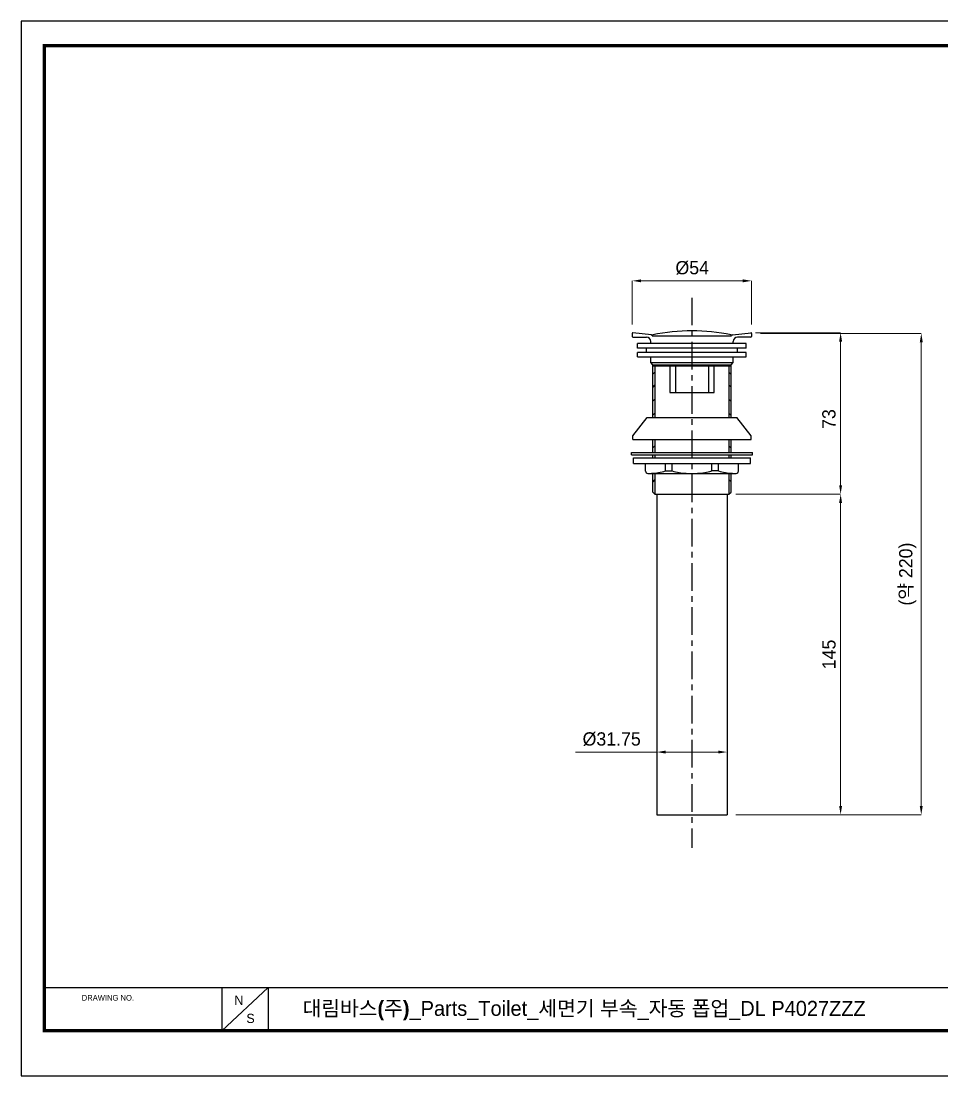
# Model space of a CAD drawing. Extents: x 0 to 651, y 0 to 477.
# Drawn here: x 0 to 416.6, y 0 to 477 of the extents above; entities that cross this region are included whole.
import ezdxf

# ---------------------------------------------------------------- set-up
doc = ezdxf.new("R2010")
doc.units = 0
doc.header["$LTSCALE"] = 10
doc.header["$MEASUREMENT"] = 0
doc.header["$PDMODE"] = 3
doc.header["$PDSIZE"] = -10
doc.linetypes.add('CENTER', pattern=[2, 1.25, -0.25, 0.25, -0.25])
doc.layers.get('0').update_dxf_attribs({"linetype": 'CONTINUOUS'})
doc.layers.get('DEFPOINTS').update_dxf_attribs({"linetype": 'CONTINUOUS'})
doc.layers.add('1', color=7, linetype='CONTINUOUS')
doc.styles.add('Daelim Dimension', font='')
doc.styles.get('Daelim Dimension').set_extended_font_data('나눔고딕')
doc.dimstyles.new('DEFAULT', dxfattribs={"dimscale": 2, "dimtxt": 2, "dimasz": 2, "dimexe": 0, "dimexo": 2, "dimgap": 1, "dimtad": 1, "dimdec": 0, "dimzin": 9, "dimdsep": 46, "dimtxsty": 'Daelim Dimension', "dimcen": 0.5, "dimclrd": 5, "dimclre": 5, "dimclrt": 256, "dimadec": 1, "dimazin": 0, "dimtfac": 1, "dimtdec": 0, "dimtix": 1, "dimtmove": 0, "dimatfit": 3, "dimfxl": 1, "dimtolj": 1, "dimtzin": 1, "dimlwd": 9, "dimlwe": 9, "dimarcsym": 0})

# ---------------------------------------------------------------- blocks, each defined once
blk = doc.blocks.new('*D2')
at = {"color": 5, "lineweight": 9, "ltscale": 0.5, "transparency": 16777216}
for p, q in [((332.34, 336.08), (370.79, 336.08)), ((370.79, 267.08), (370.79, 332.08)), ((324.27, 263.08), (370.79, 263.08))]:
    blk.add_line(p, q, dxfattribs=at)
at = {"color": 5, "ltscale": 0.5, "transparency": 16777216}
for points in [[(370.12, 332.08), (371.45, 332.08), (370.79, 336.08)], [(370.12, 267.08), (371.45, 267.08), (370.79, 263.08)]]:
    blk.add_solid(points, dxfattribs=at)
at = {"layer": 'DEFPOINTS', "color": 0, "ltscale": 0.5, "transparency": 16777216}
for p in [(328.34, 336.08), (370.79, 336.08), (320.27, 263.08)]:
    blk.add_point(p, dxfattribs=at)
at = {"color": 7, "ltscale": 0.5, "transparency": 16777216, "insert": (365.52, 297.04), "char_height": 6, "attachment_point": 5, "rotation": 90, "style": 'Daelim Dimension'}
blk.add_mtext('\\A1;73', dxfattribs=at)
blk = doc.blocks.new('*D1')
at = {"color": 5, "lineweight": 9, "ltscale": 0.5, "transparency": 16777216}
for p, q in [((276.52, 339.78), (276.52, 359.54)), ((280.52, 359.54), (326.52, 359.54)), ((330.52, 339.78), (330.52, 359.54))]:
    blk.add_line(p, q, dxfattribs=at)
at = {"color": 5, "ltscale": 0.5, "transparency": 16777216}
for points in [[(280.52, 360.21), (280.52, 358.88), (276.52, 359.54)], [(326.52, 360.21), (326.52, 358.88), (330.52, 359.54)]]:
    blk.add_solid(points, dxfattribs=at)
at = {"layer": 'DEFPOINTS', "color": 0, "ltscale": 0.5, "transparency": 16777216}
for p in [(330.52, 359.54), (276.52, 335.78), (330.52, 335.78)]:
    blk.add_point(p, dxfattribs=at)
at = {"color": 7, "ltscale": 0.5, "transparency": 16777216, "insert": (303.65, 365.38), "char_height": 6, "attachment_point": 5, "style": 'Daelim Dimension'}
blk.add_mtext('\\A1;%%C54', dxfattribs=at)
blk = doc.blocks.new('*D0')
at = {"color": 5, "lineweight": 9, "ltscale": 0.5, "transparency": 16777216}
for p, q in [((287.64, 150.44), (287.64, 146.44)), ((319.39, 150.44), (319.39, 146.44)), ((287.64, 146.44), (250.77, 146.44)), ((315.39, 146.44), (291.64, 146.44))]:
    blk.add_line(p, q, dxfattribs=at)
at = {"color": 5, "ltscale": 0.5, "transparency": 16777216}
for points in [[(291.64, 147.11), (291.64, 145.78), (287.64, 146.44)], [(315.39, 147.11), (315.39, 145.78), (319.39, 146.44)]]:
    blk.add_solid(points, dxfattribs=at)
at = {"layer": 'DEFPOINTS', "color": 0, "ltscale": 0.5, "transparency": 16777216}
for p in [(287.64, 146.44), (319.39, 146.44), (319.39, 146.44)]:
    blk.add_point(p, dxfattribs=at)
at = {"color": 7, "ltscale": 0.5, "transparency": 16777216, "insert": (267.21, 152.27), "char_height": 6, "attachment_point": 5, "style": 'Daelim Dimension'}
blk.add_mtext('\\A1;%%C31.75', dxfattribs=at)
blk = doc.blocks.new('*D3')
at = {"color": 5, "lineweight": 9, "ltscale": 0.5, "transparency": 16777216}
for p, q in [((323.39, 263.08), (370.79, 263.08)), ((370.79, 122.08), (370.79, 259.08)), ((323.39, 118.08), (370.79, 118.08))]:
    blk.add_line(p, q, dxfattribs=at)
at = {"color": 5, "ltscale": 0.5, "transparency": 16777216}
for points in [[(370.12, 259.08), (371.45, 259.08), (370.79, 263.08)], [(370.12, 122.08), (371.45, 122.08), (370.79, 118.08)]]:
    blk.add_solid(points, dxfattribs=at)
at = {"layer": 'DEFPOINTS', "color": 0, "ltscale": 0.5, "transparency": 16777216}
for p in [(319.39, 263.08), (370.79, 263.08), (319.39, 118.08)]:
    blk.add_point(p, dxfattribs=at)
at = {"color": 7, "ltscale": 0.5, "transparency": 16777216, "insert": (365.56, 190.58), "char_height": 6, "attachment_point": 5, "rotation": 90, "style": 'Daelim Dimension'}
blk.add_mtext('\\A1;145', dxfattribs=at)
blk = doc.blocks.new('*D4')
at = {"color": 5, "lineweight": 9, "ltscale": 0.5, "transparency": 16777216}
for p, q in [((334.52, 335.78), (407.28, 335.78)), ((407.28, 331.78), (407.28, 122.08)), ((323.39, 118.08), (407.28, 118.08))]:
    blk.add_line(p, q, dxfattribs=at)
at = {"color": 5, "ltscale": 0.5, "transparency": 16777216}
for points in [[(406.61, 331.78), (407.95, 331.78), (407.28, 335.78)], [(406.61, 122.08), (407.95, 122.08), (407.28, 118.08)]]:
    blk.add_solid(points, dxfattribs=at)
at = {"layer": 'DEFPOINTS', "color": 0, "ltscale": 0.5, "transparency": 16777216}
for p in [(330.52, 335.78), (319.39, 118.08), (407.28, 118.08)]:
    blk.add_point(p, dxfattribs=at)
at = {"color": 7, "ltscale": 0.5, "transparency": 16777216, "insert": (401.16, 226.93), "char_height": 6, "attachment_point": 5, "rotation": 90, "style": 'Daelim Dimension'}
blk.add_mtext('\\A1;(약 220)', dxfattribs=at)

msp = doc.modelspace()

# ---------------------------------------------------------------- linework, layer by layer
at = {"color": 1, "linetype": 'CENTER'}
msp.add_line((303.52, 351.93), (303.52, 103.08), dxfattribs=at)
at = {"color": 7, "ltscale": 2}
for p, q in [((276.52, 335.78), (276.52, 334.38)), ((285.15, 335.13), (276.71, 336.06)), ((276.82, 334.08), (282.92, 334.08)), ((285.77, 334.63), (285.77, 335.13)), ((321.27, 334.63), (321.27, 335.13)), ((321.89, 335.13), (330.33, 336.06)), ((330.22, 334.08), (324.12, 334.08)), ((330.52, 335.78), (330.52, 334.38)), ((278.92, 329.15), (278.92, 331.15)), ((328.12, 331.15), (278.92, 331.15)), ((328.12, 329.15), (278.92, 329.15)), ((282.92, 327.15), (282.92, 329.15)), ((284.92, 331.15), (284.92, 332.08)), ((322.12, 331.15), (322.12, 332.08)), ((324.12, 327.15), (324.12, 329.15)), ((328.12, 329.15), (328.12, 331.15)), ((278.92, 325.15), (278.92, 327.15)), ((328.12, 327.15), (278.92, 327.15)), ((278.92, 325.15), (328.12, 325.15)), ((284.92, 322.58), (284.92, 325.15)), ((322.12, 322.58), (322.12, 325.15)), ((328.12, 325.15), (328.12, 327.15)), ((285.82, 321.58), (284.92, 322.58)), ((285.82, 321.08), (285.82, 321.58)), ((285.82, 297.8), (285.82, 321.08)), ((285.82, 321.08), (303.52, 321.08)), ((303.52, 321.08), (321.22, 321.08)), ((321.22, 321.58), (322.12, 322.58)), ((321.22, 321.08), (321.22, 321.58)), ((321.22, 297.8), (321.22, 321.08)), ((286.77, 318.22), (285.82, 317.27)), ((320.27, 318.22), (321.22, 317.27)), ((286.77, 312.46), (285.82, 311.51)), ((320.27, 312.46), (321.22, 311.51)), ((286.77, 306.08), (285.82, 305.13)), ((320.27, 306.08), (321.22, 305.13)), ((276.82, 289.5), (283.32, 297.8)), ((283.32, 297.8), (323.82, 297.8)), ((286.77, 299.71), (285.82, 298.76)), ((320.27, 299.71), (321.22, 298.76)), ((330.32, 289.5), (323.82, 297.8)), ((276.82, 287.8), (276.82, 289.5)), ((285.82, 281.84), (285.82, 287.8)), ((321.22, 281.84), (321.22, 287.8)), ((330.32, 287.8), (330.32, 289.5)), ((276.12, 280.84), (276.12, 281.84)), ((276.12, 281.84), (330.92, 281.84)), ((286.77, 284.96), (285.82, 284.01)), ((320.27, 284.96), (321.22, 284.01)), ((330.92, 280.84), (330.92, 281.84)), ((276.12, 280.84), (330.92, 280.84)), ((277.02, 276.99), (277.02, 279.49)), ((277.02, 279.49), (330.02, 279.49)), ((277.02, 276.99), (330.02, 276.99)), ((282.52, 273.49), (282.52, 276.99)), ((285.82, 279.49), (285.82, 280.84)), ((291.54, 273.64), (291.54, 276.99)), ((294.57, 273.64), (294.57, 276.99)), ((312.46, 273.64), (312.46, 276.99)), ((315.5, 273.64), (315.5, 276.99)), ((321.22, 279.49), (321.22, 280.84)), ((324.52, 273.49), (324.52, 276.99)), ((330.02, 276.99), (330.02, 279.49)), ((283.52, 272.49), (323.52, 272.49)), ((285.82, 264.03), (285.82, 272.49)), ((291.54, 273.64), (294.57, 273.64)), ((315.5, 273.64), (312.46, 273.64)), ((321.22, 264.03), (321.22, 272.49)), ((286.77, 269.66), (285.82, 268.71)), ((320.27, 269.66), (321.22, 268.71)), ((286.77, 263.08), (285.82, 264.03)), ((286.77, 263.08), (320.27, 263.08)), ((320.27, 263.08), (321.22, 264.03))]:
    msp.add_line(p, q, dxfattribs=at)
at = {"color": 5}
msp.add_line((10.47, 39.97), (534.66, 39.97), dxfattribs=at)
at = {"color": 5, "ltscale": 40}
for p, q in [((90.82, 39.97), (90.82, 20.35)), ((90.82, 39.97), (90.82, 20.35)), ((111.81, 39.97), (90.82, 20.35)), ((111.81, 39.97), (90.82, 20.35)), ((111.81, 39.97), (111.81, 20.35)), ((111.81, 39.97), (111.81, 20.35))]:
    msp.add_line(p, q, dxfattribs=at)
at = {"ltscale": 0.5}
msp.add_lwpolyline([(0, 0), (651, 0), (651, 477), (0, 477)], close=True, dxfattribs=at)
at = {"color": 5, "linetype": 'ByBlock', "lineweight": 200, "const_width": 1.5}
msp.add_lwpolyline([(10.47, 20.42), (640.47, 20.42), (640.47, 465.92), (10.47, 465.92)], close=True, dxfattribs=at)
at = {"color": 7, "ltscale": 2}
for centre, radius, start, end in [((276.82, 335.78), 0.3, 90, 180), ((276.82, 334.38), 0.3, 180, 270), ((282.92, 332.08), 2, 0, 90), ((285.09, 334.63), 0.5, 0, 83.6598), ((303.52, 248.51), 88.42, 78.4191, 101.5809), ((321.94, 334.63), 0.5, 96.3402, 180), ((324.12, 332.08), 2, 90, 180), ((330.22, 335.78), 0.3, 0, 90), ((330.22, 334.38), 0.3, 270, 0), ((283.52, 273.49), 1, 180, 270), ((284.85, 292.49), 20, 270.9098, 289.5382), ((301.26, 292.49), 20, 250.4618, 269.0902), ((305.77, 292.49), 20, 270.9098, 289.5382), ((322.19, 292.49), 20, 250.4618, 269.0902), ((323.52, 273.49), 1, 270, 0)]:
    msp.add_arc(centre, radius, start, end, dxfattribs=at)
at = {"layer": '1'}
for p, q in [((285.59, 334.63), (321.44, 334.63)), ((284.92, 322.58), (322.12, 322.58)), ((285.82, 321.58), (321.22, 321.58)), ((286.77, 321.08), (286.77, 297.8)), ((296.02, 321.08), (296.02, 309.08)), ((311.02, 321.08), (311.02, 309.08)), ((320.27, 321.08), (320.27, 297.8)), ((276.82, 287.8), (330.32, 287.8)), ((286.77, 287.8), (286.77, 281.84)), ((320.27, 287.8), (320.27, 281.84)), ((286.77, 280.84), (286.77, 279.49)), ((320.27, 280.84), (320.27, 279.49)), ((286.77, 272.49), (286.77, 263.08)), ((320.27, 272.49), (320.27, 263.08)), ((287.64, 263.08), (287.64, 118.08)), ((319.39, 263.08), (319.39, 118.08)), ((287.64, 118.08), (319.39, 118.08))]:
    msp.add_line(p, q, dxfattribs=at)
msp.add_lwpolyline([(313.52, 321.08), (293.52, 321.08), (293.52, 309.08), (313.52, 309.08)], close=True, dxfattribs=at)

# ---------------------------------------------------------------- texts
at = {"color": 5, "ltscale": 40, "style": 'Daelim Dimension'}
msp.add_text('DRAWING NO.', height=2.569, dxfattribs=at).set_placement((27.44, 34.03))
at = {"char_height": 4.2, "width": 5.8673, "attachment_point": 1, "style": 'Daelim Dimension'}
for s, insert in [('N', (96.53, 36.29)), ('S', (101.94, 28.11))]:
    msp.add_mtext(s, dxfattribs=dict(at, insert=insert))
at = {"color": 2, "insert": (127.34, 33.92), "char_height": 6.7566, "width": 359.9911, "attachment_point": 1, "style": 'Daelim Dimension'}
msp.add_mtext('{\\fPretendard Variable SemiBold|b0|i0|c129|p2;대림바스(주)}_Parts_Toilet_세면기 부속_자동 폽업_DL P4027ZZZ', dxfattribs=at)

# ---------------------------------------------------------------- dimensions: what is measured, and where the dimension line sits
at = {"ltscale": 0.5}
for base, p1, p2, text, override, picture, middle in [((330.52, 359.54), (276.52, 335.78), (330.52, 335.78), '%%C<>', {"dimtxt": 3, "dimdec": 0, "dimclrd": 5, "dimclre": 5, "dimclrt": 7}, '*D1', (303.65, 359.54)), ((319.39, 146.44), (287.64, 146.44), (319.39, 146.44), '%%C31.75', {"dimtxt": 3, "dimclrt": 7}, '*D0', (267.21, 146.44))]:
    dim = msp.add_linear_dim(base=base, p1=p1, p2=p2, text=text, dimstyle='DEFAULT', override=override, dxfattribs=at)
    dim.commit()
    dim.dimension.update_dxf_attribs({"geometry": picture, "text_midpoint": middle, "dimtype": 160})
dim = msp.add_linear_dim(base=(407.28, 118.08), p1=(330.52, 335.78), p2=(319.39, 118.08), angle=90, text='(약 220)', dimstyle='DEFAULT', override={"dimtxt": 3, "dimclrt": 7}, dxfattribs=at)
dim.commit()
dim.dimension.update_dxf_attribs({"geometry": '*D4', "text_midpoint": (401.16, 226.93)})
dim = msp.add_linear_dim(base=(370.79, 336.08), p1=(320.27, 263.08), p2=(328.34, 336.08), angle=90, dimstyle='DEFAULT', override={"dimtxt": 3, "dimdec": 0, "dimclrd": 5, "dimclre": 5, "dimclrt": 7}, dxfattribs=at)
dim.commit()
dim.dimension.update_dxf_attribs({"geometry": '*D2', "text_midpoint": (370.79, 297.04), "dimtype": 160})
dim = msp.add_linear_dim(base=(370.79, 263.08), p1=(319.39, 118.08), p2=(319.39, 263.08), angle=90, dimstyle='DEFAULT', override={"dimtxt": 3, "dimclrt": 7}, dxfattribs=at)
dim.commit()
dim.dimension.update_dxf_attribs({"geometry": '*D3', "text_midpoint": (365.56, 190.58)})

doc.saveas('drawing.dxf')
